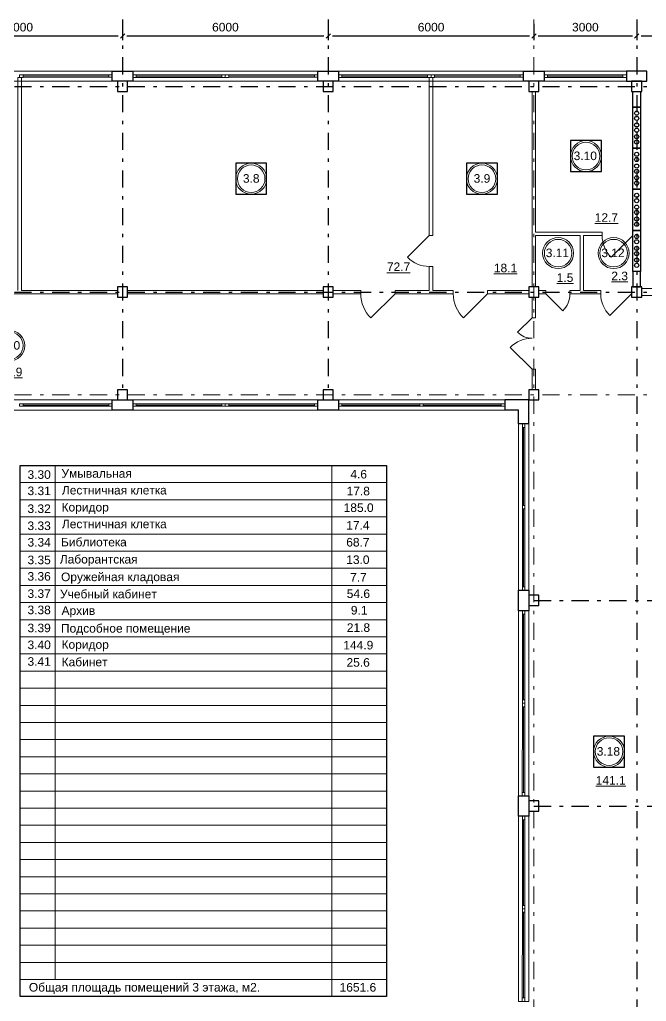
# Model space of a CAD drawing. Header units: metres. Extents: x -5 to 574, y -5 to 79.
# Drawn here: x 532.7 to 550.98, y 28.93 to 57.58 of the extents above; entities that cross this region are included whole.
import ezdxf
from ezdxf.enums import TextEntityAlignment as Align

# ---------------------------------------------------------------- set-up
doc = ezdxf.new("R2010")
doc.units = ezdxf.units.M
doc.header["$MEASUREMENT"] = 0
doc.linetypes.add('( Dashdot )', pattern=[1.001, 0.5, -0.25, 0.001, -0.25])
doc.layers.get('DEFPOINTS').update_dxf_attribs({"lineweight": 0})
doc.layers.add('YOLO_TABLE', color=1, linetype='Continuous')
doc.styles.add('Standard_0', font='arial.ttf')
doc.styles.add('Style-Arial', font='arial.ttf')
doc.dimstyles.get("Standard").update_dxf_attribs({"dimtxt": 0.00018, "dimasz": 0.00018, "dimexe": 0.0002, "dimexo": 0.0625, "dimgap": 9e-05, "dimtad": 0, "dimtih": 1, "dimtoh": 1, "dimdec": 4, "dimlfac": 1000, "dimzin": 0, "dimdsep": 46, "dimtxsty": 'Standard_0', "dimcen": 9e-05, "dimadec": 0, "dimazin": 0, "dimtfac": 1, "dimtdec": 4, "dimtofl": 0, "dimtmove": 0, "dimatfit": 0, "dimfxl": 0.01, "dimfxlon": 1, "dimtolj": 1, "dimtzin": 0, "dimarcsym": 0})

# ---------------------------------------------------------------- blocks, each defined once
blk = doc.blocks.new('_Oblique-1')
at = {"color": 0, "linetype": 'ByBlock', "lineweight": -2}
blk.add_line((0.5, 0.5), (-0.5, -0.5), dxfattribs=at)
blk = doc.blocks.new('*D533')
at = {"color": 0, "linetype": 'Continuous', "lineweight": -2, "transparency": 16777216}
for p, q in [((529.703, 57.454), (529.703, 56.98)), ((535.703, 57.454), (535.703, 56.98)), ((529.828, 57.105), (535.578, 57.105))]:
    blk.add_line(p, q, dxfattribs=at)
at = {"layer": 'DEFPOINTS', "color": 0, "linetype": 'Continuous', "lineweight": 0, "transparency": 16777216}
for p in [(529.703, 57.579), (535.703, 57.579), (535.703, 57.105)]:
    blk.add_point(p, dxfattribs=at)
at = {"color": 0, "linetype": 'Continuous', "lineweight": -2, "transparency": 16777216, "xscale": 0.125, "yscale": 0.125, "zscale": 0.125, "rotation": 180}
blk.add_blockref('_Oblique-1', (529.703, 57.105), dxfattribs=at)
at = {"color": 0, "linetype": 'Continuous', "lineweight": -2, "transparency": 16777216, "xscale": 0.125, "yscale": 0.125, "zscale": 0.125}
blk.add_blockref('_Oblique-1', (535.703, 57.105), dxfattribs=at)
at = {"color": 0, "linetype": 'Continuous', "lineweight": 0, "transparency": 16777216, "insert": (532.703, 57.358), "char_height": 0.25, "attachment_point": 5, "style": 'Style-Arial'}
blk.add_mtext('\\A1;6000', dxfattribs=at)
blk = doc.blocks.new('*D534')
at = {"color": 0, "linetype": 'Continuous', "lineweight": -2, "transparency": 16777216}
for p, q in [((535.703, 57.454), (535.703, 56.98)), ((541.703, 57.454), (541.703, 56.98)), ((535.828, 57.105), (541.578, 57.105))]:
    blk.add_line(p, q, dxfattribs=at)
at = {"layer": 'DEFPOINTS', "color": 0, "linetype": 'Continuous', "lineweight": 0, "transparency": 16777216}
for p in [(535.703, 57.579), (541.703, 57.579), (541.703, 57.105)]:
    blk.add_point(p, dxfattribs=at)
at = {"color": 0, "linetype": 'Continuous', "lineweight": -2, "transparency": 16777216, "xscale": 0.125, "yscale": 0.125, "zscale": 0.125, "rotation": 180}
blk.add_blockref('_Oblique-1', (535.703, 57.105), dxfattribs=at)
at = {"color": 0, "linetype": 'Continuous', "lineweight": -2, "transparency": 16777216, "xscale": 0.125, "yscale": 0.125, "zscale": 0.125}
blk.add_blockref('_Oblique-1', (541.703, 57.105), dxfattribs=at)
at = {"color": 0, "linetype": 'Continuous', "lineweight": 0, "transparency": 16777216, "insert": (538.703, 57.358), "char_height": 0.25, "attachment_point": 5, "style": 'Style-Arial'}
blk.add_mtext('\\A1;6000', dxfattribs=at)
blk = doc.blocks.new('*D535')
at = {"color": 0, "linetype": 'Continuous', "lineweight": -2, "transparency": 16777216}
for p, q in [((541.703, 57.454), (541.703, 56.98)), ((547.703, 57.454), (547.703, 56.98)), ((541.828, 57.105), (547.578, 57.105))]:
    blk.add_line(p, q, dxfattribs=at)
at = {"layer": 'DEFPOINTS', "color": 0, "linetype": 'Continuous', "lineweight": 0, "transparency": 16777216}
for p in [(541.703, 57.579), (547.703, 57.579), (547.703, 57.105)]:
    blk.add_point(p, dxfattribs=at)
at = {"color": 0, "linetype": 'Continuous', "lineweight": -2, "transparency": 16777216, "xscale": 0.125, "yscale": 0.125, "zscale": 0.125, "rotation": 180}
blk.add_blockref('_Oblique-1', (541.703, 57.105), dxfattribs=at)
at = {"color": 0, "linetype": 'Continuous', "lineweight": -2, "transparency": 16777216, "xscale": 0.125, "yscale": 0.125, "zscale": 0.125}
blk.add_blockref('_Oblique-1', (547.703, 57.105), dxfattribs=at)
at = {"color": 0, "linetype": 'Continuous', "lineweight": 0, "transparency": 16777216, "insert": (544.703, 57.358), "char_height": 0.25, "attachment_point": 5, "style": 'Style-Arial'}
blk.add_mtext('\\A1;6000', dxfattribs=at)
blk = doc.blocks.new('*D536')
at = {"color": 0, "linetype": 'Continuous', "lineweight": -2, "transparency": 16777216}
for p, q in [((547.703, 57.454), (547.703, 56.98)), ((550.703, 57.454), (550.703, 56.98)), ((547.828, 57.105), (550.578, 57.105))]:
    blk.add_line(p, q, dxfattribs=at)
at = {"layer": 'DEFPOINTS', "color": 0, "linetype": 'Continuous', "lineweight": 0, "transparency": 16777216}
for p in [(547.703, 57.579), (550.703, 57.579), (550.703, 57.105)]:
    blk.add_point(p, dxfattribs=at)
at = {"color": 0, "linetype": 'Continuous', "lineweight": -2, "transparency": 16777216, "xscale": 0.125, "yscale": 0.125, "zscale": 0.125, "rotation": 180}
blk.add_blockref('_Oblique-1', (547.703, 57.105), dxfattribs=at)
at = {"color": 0, "linetype": 'Continuous', "lineweight": -2, "transparency": 16777216, "xscale": 0.125, "yscale": 0.125, "zscale": 0.125}
blk.add_blockref('_Oblique-1', (550.703, 57.105), dxfattribs=at)
at = {"color": 0, "linetype": 'Continuous', "lineweight": 0, "transparency": 16777216, "insert": (549.203, 57.358), "char_height": 0.25, "attachment_point": 5, "style": 'Style-Arial'}
blk.add_mtext('\\A1;3000', dxfattribs=at)
blk = doc.blocks.new('*D537')
at = {"color": 0, "linetype": 'Continuous', "lineweight": -2, "transparency": 16777216}
for p, q in [((550.703, 57.454), (550.703, 56.98)), ((553.703, 57.454), (553.703, 56.98)), ((550.828, 57.105), (553.578, 57.105))]:
    blk.add_line(p, q, dxfattribs=at)
at = {"layer": 'DEFPOINTS', "color": 0, "linetype": 'Continuous', "lineweight": 0, "transparency": 16777216}
for p in [(550.703, 57.579), (553.703, 57.579), (553.703, 57.105)]:
    blk.add_point(p, dxfattribs=at)
at = {"color": 0, "linetype": 'Continuous', "lineweight": -2, "transparency": 16777216, "xscale": 0.125, "yscale": 0.125, "zscale": 0.125, "rotation": 180}
blk.add_blockref('_Oblique-1', (550.703, 57.105), dxfattribs=at)
at = {"color": 0, "linetype": 'Continuous', "lineweight": -2, "transparency": 16777216, "xscale": 0.125, "yscale": 0.125, "zscale": 0.125}
blk.add_blockref('_Oblique-1', (553.703, 57.105), dxfattribs=at)
at = {"color": 0, "linetype": 'Continuous', "lineweight": 0, "transparency": 16777216, "insert": (552.203, 57.358), "char_height": 0.25, "attachment_point": 5, "style": 'Style-Arial'}
blk.add_mtext('\\A1;3000', dxfattribs=at)

msp = doc.modelspace()

# ---------------------------------------------------------------- linework, layer by layer
at = {"color": 1, "linetype": '( Dashdot )'}
for p, q in [((535.70251658, 57.57893372), (535.70251658, 46.62893372)), ((541.70251658, 57.57893372), (541.70251658, 46.62893372)), ((550.70251658, 57.57893372), (550.70251658, 9.05551876)), ((490.75092866, 55.62893372), (562.65092866, 55.62893372)), ((490.75092866, 49.62893372), (562.65092866, 49.62893372)), ((547.70251658, 40.62893372), (562.65092866, 40.62893372)), ((547.70251658, 34.62893372), (562.65092866, 34.62893372))]:
    msp.add_line(p, q, dxfattribs=at)
at = {"color": 1, "linetype": '( Dashdot )', "lineweight": 0}
for p, q in [((547.70251658, 57.57893372), (547.70251658, 9.05551876)), ((490.75092866, 46.62893372), (562.65092866, 46.62893372))]:
    msp.add_line(p, q, dxfattribs=at)
at = {"color": 7, "linetype": 'Continuous', "lineweight": 0}
for p, q in [((532.80092866, 55.92893372), (535.30089794, 55.93112823)), ((536.10092866, 55.92893372), (538.60092866, 55.92893372)), ((538.80092866, 55.92893372), (541.30089794, 55.93112823)), ((542.10092866, 55.92893372), (544.60092866, 55.92893372)), ((544.80092866, 55.92893372), (547.30089794, 55.93112823)), ((532.80092866, 46.32893372), (535.30089794, 46.33112823)), ((536.10092866, 46.32893372), (538.60092866, 46.32893372)), ((538.80092866, 46.32893372), (541.30089794, 46.33112823)), ((542.10092866, 46.32893372), (544.37592866, 46.32893372)), ((544.47592866, 46.32893372), (546.75092866, 46.32893372)), ((547.40092866, 43.40393372), (547.40092866, 45.67893372)), ((532.71925462, 44.06783089), (543.40515987, 44.06783089)), ((532.71925462, 43.56783089), (543.40515987, 43.56783089)), ((547.40092866, 41.02893372), (547.40092866, 43.30393372)), ((532.71925462, 43.06783089), (543.40515987, 43.06783089)), ((532.71925462, 42.56783089), (543.40515987, 42.56783089)), ((532.71925462, 42.06783089), (543.40515987, 42.06783089)), ((532.71925462, 41.56783089), (543.40515987, 41.56783089)), ((532.71925462, 41.06783089), (543.40515987, 41.06783089)), ((532.71925462, 40.56783089), (543.40515987, 40.56783089)), ((532.71925462, 40.06783089), (543.40515987, 40.06783089)), ((532.71925462, 39.56783089), (543.40515987, 39.56783089)), ((532.71925462, 39.06783089), (543.40515987, 39.06783089)), ((532.71925462, 38.56783089), (543.40515987, 38.56783089)), ((532.71925462, 38.06783089), (543.40515987, 38.06783089)), ((532.71925462, 37.56783089), (543.40515987, 37.56783089)), ((532.71925462, 37.06783089), (543.40515987, 37.06783089)), ((532.71925462, 36.56783089), (543.40515987, 36.56783089)), ((532.71925462, 36.06783089), (543.40515987, 36.06783089)), ((532.71925462, 35.56783089), (543.40515987, 35.56783089)), ((532.71925462, 35.06783089), (543.40515987, 35.06783089)), ((532.71925462, 34.56783089), (543.40515987, 34.56783089)), ((532.71925462, 34.06783089), (543.40515987, 34.06783089)), ((532.71925462, 33.56783089), (543.40515987, 33.56783089)), ((532.71925462, 33.06783089), (543.40515987, 33.06783089)), ((532.71925462, 32.56783089), (543.40515987, 32.56783089)), ((532.71925462, 32.06783089), (543.40515987, 32.06783089)), ((532.71925462, 31.56783089), (543.40515987, 31.56783089)), ((532.71925462, 31.06783089), (543.40515987, 31.06783089)), ((532.71925462, 30.56783089), (543.40515987, 30.56783089)), ((532.71925462, 30.06783089), (543.40515987, 30.06783089))]:
    msp.add_line(p, q, dxfattribs=at)
at = {"color": 7, "linetype": 'Continuous', "lineweight": 0, "extrusion": (0, 0, -1)}
for p, q in [((550.30092866, 55.92893372), (548.10092866, 55.92893372)), ((547.40092866, 40.22893372), (547.40092866, 37.72893372)), ((547.40092866, 37.52893372), (547.39873415, 35.02896444)), ((547.40092866, 34.22893372), (547.40092866, 31.72893372)), ((547.40092866, 31.52893372), (547.39873415, 29.02896444))]:
    msp.add_line(p, q, dxfattribs=at)
at = {"color": 7, "linetype": 'Continuous', "lineweight": 13}
for p, q in [((547.75092866, 51.37893372), (549.69092866, 51.37893372)), ((549.69092866, 51.27893372), (549.69092866, 51.37893372)), ((550.59092866, 51.27893372), (550.59092866, 51.37893372)), ((544.65092866, 51.27893372), (544.01453256, 50.64253762)), ((544.65092866, 51.27893372), (544.75092866, 51.27893372)), ((547.75092866, 51.27893372), (549.05092866, 51.27893372)), ((549.05092866, 51.27893372), (549.05092866, 49.67893372)), ((549.15092866, 51.27893372), (549.15092866, 49.67893372)), ((549.15092866, 51.27893372), (549.69092866, 51.27893372)), ((544.65092866, 50.37893372), (544.75092866, 50.37893372)), ((531.45092866, 49.57893372), (535.55092866, 49.57893372)), ((532.75092866, 49.67893372), (535.55092866, 49.67893372)), ((535.85092866, 49.67893372), (541.55092866, 49.67893372)), ((535.85092866, 49.57893372), (541.55092866, 49.57893372)), ((541.85092866, 49.67893372), (542.65092866, 49.67893372)), ((541.85092866, 49.57893372), (542.65092866, 49.57893372)), ((542.65092866, 49.67893372), (542.65092866, 49.57893372)), ((543.65092866, 49.67893372), (543.65092866, 49.57893372)), ((543.65092866, 49.67893372), (544.65092866, 49.67893372)), ((543.65092866, 49.57893372), (545.35092866, 49.57893372)), ((544.75092866, 49.67893372), (545.35092866, 49.67893372)), ((545.35092866, 49.67893372), (545.35092866, 49.57893372)), ((546.35092866, 49.67893372), (546.35092866, 49.57893372)), ((546.35092866, 49.67893372), (547.55092866, 49.67893372)), ((546.35092866, 49.57893372), (547.55092866, 49.57893372)), ((547.85092866, 49.57893372), (547.85092866, 49.67893372)), ((548.05092866, 49.57893372), (548.54590341, 49.08395897)), ((548.75092866, 49.57893372), (548.75092866, 49.67893372)), ((548.75092866, 49.67893372), (549.05092866, 49.67893372)), ((549.65092866, 49.57893372), (548.75092866, 49.57893372)), ((549.15092866, 49.67893372), (549.65092866, 49.67893372)), ((549.65092866, 49.57893372), (549.65092866, 49.67893372)), ((550.55092866, 49.57893372), (550.55092866, 49.67893372)), ((547.65092866, 48.87893372), (547.75092866, 48.87893372)), ((547.65092866, 47.37893372), (547.75092866, 47.37893372)), ((532.71925462, 44.56783089), (532.71925462, 29.06783089)), ((532.71925462, 44.56783089), (543.40515987, 44.56783089)), ((533.73271965, 44.56783089), (533.73271965, 29.56783089)), ((541.80617622, 44.56783089), (541.80617622, 29.06783089)), ((543.40515987, 44.56783089), (543.40515987, 29.06783089))]:
    msp.add_line(p, q, dxfattribs=at)
at = {"color": 7, "linetype": 'Continuous', "lineweight": 13, "extrusion": (0, 0, -1)}
for p, q in [((550.59092866, 51.27893372), (549.95453256, 50.64253762)), ((550.55092866, 49.57893372), (549.91453256, 48.94253762)), ((547.65092866, 48.87893372), (547.22666459, 48.45466965)), ((547.65092866, 47.37893372), (547.01453256, 48.01532982))]:
    msp.add_line(p, q, dxfattribs=at)
at = {"color": 7, "lineweight": 13, "extrusion": (0, 0, -1)}
for p, q in [((543.65092866, 49.57893372), (542.94382188, 48.87182694)), ((546.35092866, 49.57893372), (545.64382188, 48.87182694))]:
    msp.add_line(p, q, dxfattribs=at)
at = {"color": 7, "linetype": 'Continuous', "lineweight": 30}
for p in [(546.85092866, 46.47893372), (547.25092866, 46.17893372)]:
    msp.add_line(p, (546.85092866, 46.17893372), dxfattribs=at)
at = {"color": 7, "lineweight": 13}
for p, q in [((532.71925462, 29.56783089), (543.40515987, 29.56783089)), ((532.71925462, 29.06783089), (543.40515987, 29.06783089))]:
    msp.add_line(p, q, dxfattribs=at)
at = {"color": 7, "linetype": 'Continuous', "lineweight": 0, "flags": 128}
for points in [[(535.40092866, 55.77893372), (530.00092866, 55.77893372), (530.00092866, 56.07893372), (535.40092866, 56.07893372), (535.40092866, 55.77893372)], [(535.30092866, 55.89612826), (532.80092866, 55.89393372), (532.80086721, 55.96393366), (535.30086721, 55.9661282), (535.30092866, 55.89612826)], [(541.40092866, 55.77893372), (536.00092866, 55.77893372), (536.00092866, 56.07893372), (541.40092866, 56.07893372), (541.40092866, 55.77893372)], [(538.60092866, 55.89393372), (536.10092866, 55.89393372), (536.10092866, 55.96393372), (538.60092866, 55.96393372), (538.60092866, 55.89393372)], [(541.30092866, 55.89612826), (538.80092866, 55.89393372), (538.80086721, 55.96393366), (541.30086721, 55.9661282), (541.30092866, 55.89612826)], [(547.40092866, 55.77893372), (542.00092866, 55.77893372), (542.00092866, 56.07893372), (547.40092866, 56.07893372), (547.40092866, 55.77893372)], [(544.60092866, 55.89393372), (542.10092866, 55.89393372), (542.10092866, 55.96393372), (544.60092866, 55.96393372), (544.60092866, 55.89393372)], [(547.30092866, 55.89612826), (544.80092866, 55.89393372), (544.80086721, 55.96393366), (547.30086721, 55.9661282), (547.30092866, 55.89612826)], [(550.40092866, 56.07893372), (548.00092866, 56.07893372), (548.00092866, 55.77893372), (550.40092866, 55.77893372), (550.40092866, 56.07893372)], [(535.40092866, 46.17893372), (530.00092866, 46.17893372), (530.00092866, 46.47893372), (535.40092866, 46.47893372), (535.40092866, 46.17893372)], [(541.40092866, 46.17893372), (536.00092866, 46.17893372), (536.00092866, 46.47893372), (541.40092866, 46.47893372), (541.40092866, 46.17893372)], [(546.85092866, 46.17893372), (542.00092866, 46.17893372), (542.00092866, 46.47893372), (546.85092866, 46.47893372), (546.85092866, 46.17893372)], [(535.30092866, 46.29612826), (532.80092866, 46.29393372), (532.80086721, 46.36393366), (535.30086721, 46.3661282), (535.30092866, 46.29612826)], [(538.60092866, 46.29393372), (536.10092866, 46.29393372), (536.10092866, 46.36393372), (538.60092866, 46.36393372), (538.60092866, 46.29393372)], [(541.30092866, 46.29612826), (538.80092866, 46.29393372), (538.80086721, 46.36393366), (541.30086721, 46.3661282), (541.30092866, 46.29612826)], [(546.75092866, 46.29393372), (542.10092866, 46.29393372), (542.10092866, 46.36393372), (546.75092866, 46.36393372), (546.75092866, 46.29393372)], [(547.55092866, 45.77893372), (547.55092866, 40.92893372), (547.25092866, 40.92893372), (547.25092866, 45.77893372), (547.55092866, 45.77893372)], [(547.43592866, 45.67893372), (547.43592866, 41.02893372), (547.36592866, 41.02893372), (547.36592866, 45.67893372), (547.43592866, 45.67893372)], [(547.55092866, 34.92893372), (547.55092866, 40.32893372), (547.25092866, 40.32893372), (547.25092866, 34.92893372), (547.55092866, 34.92893372)], [(547.55092866, 28.92893372), (547.55092866, 34.32893372), (547.25092866, 34.32893372), (547.25092866, 28.92893372), (547.55092866, 28.92893372)]]:
    msp.add_lwpolyline(points, close=True, dxfattribs=at)
at = {"color": 7, "linetype": 'Continuous', "lineweight": 13, "flags": 128}
for points in [[(532.65092866, 49.67893372), (532.65092866, 55.89393372), (532.75092866, 55.89393372), (532.75092866, 49.67893372)], [(544.65092866, 51.27893372), (544.65092866, 55.89393372), (544.75092866, 55.89393372), (544.75092866, 51.27893372)], [(547.75092866, 51.37893372), (547.75092866, 55.47893372), (547.65092866, 55.47893372), (547.65092866, 49.77893372), (547.75092866, 49.77893372), (547.75092866, 51.27893372)], [(544.65092866, 50.37893372), (544.65092866, 49.67893372)], [(544.75092866, 50.37893372), (544.75092866, 49.67893372)], [(551.15092866, 49.72893372), (550.85092866, 49.72893372)], [(547.75092866, 48.87893372), (547.75092866, 49.47893372), (547.65092866, 49.47893372), (547.65092866, 48.87893372)], [(550.85092866, 49.52893372), (551.15092866, 49.52893372)], [(547.65092866, 47.37893372), (547.65092866, 46.77893372), (547.75092866, 46.77893372), (547.75092866, 47.37893372)]]:
    msp.add_lwpolyline(points, dxfattribs=at)
for points in [[(532.80092866, 55.89393372), (532.70092866, 55.89393372), (532.70092866, 55.96393372), (532.80092866, 55.96393372), (532.80092866, 55.89393372)], [(535.40092866, 55.89612826), (535.30092866, 55.89612826), (535.30092866, 55.96612826), (535.40092866, 55.96612826), (535.40092866, 55.89612826)], [(536.10092866, 55.89393372), (536.00092866, 55.89393372), (536.00092866, 55.96393372), (536.10092866, 55.96393372), (536.10092866, 55.89393372)], [(538.70092866, 55.89393372), (538.60092866, 55.89393372), (538.60092866, 55.96393372), (538.70092866, 55.96393372), (538.70092866, 55.89393372)], [(538.80092866, 55.89393372), (538.70092866, 55.89393372), (538.70092866, 55.96393372), (538.80092866, 55.96393372), (538.80092866, 55.89393372)], [(541.40092866, 55.89612826), (541.30092866, 55.89612826), (541.30092866, 55.96612826), (541.40092866, 55.96612826), (541.40092866, 55.89612826)], [(542.10092866, 55.89393372), (542.00092866, 55.89393372), (542.00092866, 55.96393372), (542.10092866, 55.96393372), (542.10092866, 55.89393372)], [(544.70092866, 55.89393372), (544.60092866, 55.89393372), (544.60092866, 55.96393372), (544.70092866, 55.96393372), (544.70092866, 55.89393372)], [(544.80092866, 55.89393372), (544.70092866, 55.89393372), (544.70092866, 55.96393372), (544.80092866, 55.96393372), (544.80092866, 55.89393372)], [(547.40092866, 55.89612826), (547.30092866, 55.89612826), (547.30092866, 55.96612826), (547.40092866, 55.96612826), (547.40092866, 55.89612826)], [(547.85092866, 49.67893372), (548.05092866, 49.67893372), (548.05092866, 49.57893372), (547.85092866, 49.57893372), (547.85092866, 49.67893372)], [(532.80092866, 46.29393372), (532.70092866, 46.29393372), (532.70092866, 46.36393372), (532.80092866, 46.36393372), (532.80092866, 46.29393372)], [(535.40092866, 46.29612826), (535.30092866, 46.29612826), (535.30092866, 46.36612826), (535.40092866, 46.36612826), (535.40092866, 46.29612826)], [(536.10092866, 46.29393372), (536.00092866, 46.29393372), (536.00092866, 46.36393372), (536.10092866, 46.36393372), (536.10092866, 46.29393372)], [(538.70092866, 46.29393372), (538.60092866, 46.29393372), (538.60092866, 46.36393372), (538.70092866, 46.36393372), (538.70092866, 46.29393372)], [(538.80092866, 46.29393372), (538.70092866, 46.29393372), (538.70092866, 46.36393372), (538.80092866, 46.36393372), (538.80092866, 46.29393372)], [(541.40092866, 46.29612826), (541.30092866, 46.29612826), (541.30092866, 46.36612826), (541.40092866, 46.36612826), (541.40092866, 46.29612826)], [(542.10092866, 46.29393372), (542.00092866, 46.29393372), (542.00092866, 46.36393372), (542.10092866, 46.36393372), (542.10092866, 46.29393372)], [(544.47592866, 46.29393372), (544.37592866, 46.29393372), (544.37592866, 46.36393372), (544.47592866, 46.36393372), (544.47592866, 46.29393372)], [(546.85092866, 46.29393372), (546.75092866, 46.29393372), (546.75092866, 46.36393372), (546.85092866, 46.36393372), (546.85092866, 46.29393372)], [(547.43592866, 45.77893372), (547.43592866, 45.67893372), (547.36592866, 45.67893372), (547.36592866, 45.77893372), (547.43592866, 45.77893372)], [(547.43592866, 43.40393372), (547.43592866, 43.30393372), (547.36592866, 43.30393372), (547.36592866, 43.40393372), (547.43592866, 43.40393372)], [(547.43592866, 41.02893372), (547.43592866, 40.92893372), (547.36592866, 40.92893372), (547.36592866, 41.02893372), (547.43592866, 41.02893372)]]:
    msp.add_lwpolyline(points, close=True, dxfattribs=at)
at = {"color": 7, "linetype": 'Continuous', "lineweight": 30, "flags": 128}
for points in [[(536.00092866, 55.77893372), (535.40092866, 55.77893372), (535.40092866, 56.07893372), (536.00092866, 56.07893372), (536.00092866, 55.77893372)], [(542.00092866, 55.77893372), (541.40092866, 55.77893372), (541.40092866, 56.07893372), (542.00092866, 56.07893372), (542.00092866, 55.77893372)], [(548.00092866, 55.77893372), (547.40092866, 55.77893372), (547.40092866, 56.07893372), (548.00092866, 56.07893372), (548.00092866, 55.77893372)], [(551.00092866, 56.07893372), (550.40092866, 56.07893372), (550.40092866, 55.77893372), (551.00092866, 55.77893372), (551.00092866, 56.07893372)], [(535.55092866, 55.77893372), (535.55092866, 55.47893372), (535.85092866, 55.47893372), (535.85092866, 55.77893372), (535.55092866, 55.77893372)], [(541.55092866, 55.77893372), (541.55092866, 55.47893372), (541.85092866, 55.47893372), (541.85092866, 55.77893372), (541.55092866, 55.77893372)], [(547.55092866, 55.77893372), (547.55092866, 55.47893372), (547.85092866, 55.47893372), (547.85092866, 55.77893372), (547.55092866, 55.77893372)], [(550.55092866, 55.77893372), (550.55092866, 55.47893372), (550.85092866, 55.47893372), (550.85092866, 55.77893372), (550.55092866, 55.77893372)], [(550.81092866, 55.02893372), (550.59092866, 55.02893372), (550.59092866, 55.47893372), (550.81092866, 55.47893372), (550.81092866, 55.02893372)], [(550.81092866, 55.02893372), (550.81092866, 53.82893372), (550.59092866, 53.82893372), (550.59092866, 55.02893372), (550.81092866, 55.02893372)], [(550.81092866, 53.82893372), (550.81092866, 52.62893372), (550.59092866, 52.62893372), (550.59092866, 53.82893372), (550.81092866, 53.82893372)], [(550.81092866, 52.62893372), (550.81092866, 51.42893372), (550.59092866, 51.42893372), (550.59092866, 52.62893372), (550.81092866, 52.62893372)], [(550.81092866, 51.42893372), (550.81092866, 50.22893372), (550.59092866, 50.22893372), (550.59092866, 51.42893372), (550.81092866, 51.42893372)], [(550.81092866, 50.22893372), (550.59092866, 50.22893372), (550.59092866, 49.77893372), (550.81092866, 49.77893372), (550.81092866, 50.22893372)], [(535.55092866, 49.77893372), (535.55092866, 49.47893372), (535.85092866, 49.47893372), (535.85092866, 49.77893372), (535.55092866, 49.77893372)], [(541.55092866, 49.77893372), (541.55092866, 49.47893372), (541.85092866, 49.47893372), (541.85092866, 49.77893372), (541.55092866, 49.77893372)], [(547.55092866, 49.77893372), (547.55092866, 49.47893372), (547.85092866, 49.47893372), (547.85092866, 49.77893372), (547.55092866, 49.77893372)], [(550.55092866, 49.77893372), (550.55092866, 49.47893372), (550.85092866, 49.47893372), (550.85092866, 49.77893372), (550.55092866, 49.77893372)], [(535.55092866, 46.77893372), (535.55092866, 46.47893372), (535.85092866, 46.47893372), (535.85092866, 46.77893372), (535.55092866, 46.77893372)], [(541.55092866, 46.77893372), (541.55092866, 46.47893372), (541.85092866, 46.47893372), (541.85092866, 46.77893372), (541.55092866, 46.77893372)], [(547.55092866, 46.77893372), (547.55092866, 46.47893372), (547.85092866, 46.47893372), (547.85092866, 46.77893372), (547.55092866, 46.77893372)], [(536.00092866, 46.17893372), (535.40092866, 46.17893372), (535.40092866, 46.47893372), (536.00092866, 46.47893372), (536.00092866, 46.17893372)], [(542.00092866, 46.17893372), (541.40092866, 46.17893372), (541.40092866, 46.47893372), (542.00092866, 46.47893372), (542.00092866, 46.17893372)], [(547.25092866, 40.32893372), (547.25092866, 40.92893372), (547.55092866, 40.92893372), (547.55092866, 40.32893372), (547.25092866, 40.32893372)], [(547.55092866, 40.77893372), (547.55092866, 40.47893372), (547.85092866, 40.47893372), (547.85092866, 40.77893372), (547.55092866, 40.77893372)], [(547.25092866, 34.32893372), (547.25092866, 34.92893372), (547.55092866, 34.92893372), (547.55092866, 34.32893372), (547.25092866, 34.32893372)], [(547.55092866, 34.77893372), (547.55092866, 34.47893372), (547.85092866, 34.47893372), (547.85092866, 34.77893372), (547.55092866, 34.77893372)]]:
    msp.add_lwpolyline(points, close=True, dxfattribs=at)
at = {"color": 7, "linetype": 'Continuous', "lineweight": 13, "extrusion": (0, 0, -1), "flags": 128}
for points in [[(-548.00092866, 55.89393372), (-548.10092866, 55.89393372), (-548.10092866, 55.96393372), (-548.00092866, 55.96393372), (-548.00092866, 55.89393372)], [(-550.30092866, 55.89393372), (-550.40092866, 55.89393372), (-550.40092866, 55.96393372), (-550.30092866, 55.96393372), (-550.30092866, 55.89393372)], [(-547.43592866, 40.22893372), (-547.43592866, 40.32893372), (-547.36592866, 40.32893372), (-547.36592866, 40.22893372), (-547.43592866, 40.22893372)], [(-547.43592866, 37.62893372), (-547.43592866, 37.72893372), (-547.36592866, 37.72893372), (-547.36592866, 37.62893372), (-547.43592866, 37.62893372)], [(-547.43592866, 37.52893372), (-547.43592866, 37.62893372), (-547.36592866, 37.62893372), (-547.36592866, 37.52893372), (-547.43592866, 37.52893372)], [(-547.43373412, 34.92893372), (-547.43373412, 35.02893372), (-547.36373412, 35.02893372), (-547.36373412, 34.92893372), (-547.43373412, 34.92893372)], [(-547.43592866, 34.22893372), (-547.43592866, 34.32893372), (-547.36592866, 34.32893372), (-547.36592866, 34.22893372), (-547.43592866, 34.22893372)], [(-547.43592866, 31.62893372), (-547.43592866, 31.72893372), (-547.36592866, 31.72893372), (-547.36592866, 31.62893372), (-547.43592866, 31.62893372)], [(-547.43592866, 31.52893372), (-547.43592866, 31.62893372), (-547.36592866, 31.62893372), (-547.36592866, 31.52893372), (-547.43592866, 31.52893372)], [(-547.43373412, 28.92893372), (-547.43373412, 29.02893372), (-547.36373412, 29.02893372), (-547.36373412, 28.92893372), (-547.43373412, 28.92893372)]]:
    msp.add_lwpolyline(points, close=True, dxfattribs=at)
at = {"color": 7, "linetype": 'Continuous', "lineweight": 0, "extrusion": (0, 0, -1), "flags": 128}
for points in [[(-550.30092866, 55.96393372), (-548.10092866, 55.96393372), (-548.10092866, 55.89393372), (-550.30092866, 55.89393372), (-550.30092866, 55.96393372)], [(-547.43592866, 37.72893372), (-547.43592866, 40.22893372), (-547.36592866, 40.22893372), (-547.36592866, 37.72893372), (-547.43592866, 37.72893372)], [(-547.43373412, 35.02893372), (-547.43592866, 37.52893372), (-547.36592871, 37.52899517), (-547.36373418, 35.02899517), (-547.43373412, 35.02893372)], [(-547.43592866, 31.72893372), (-547.43592866, 34.22893372), (-547.36592866, 34.22893372), (-547.36592866, 31.72893372), (-547.43592866, 31.72893372)], [(-547.43373412, 29.02893372), (-547.43592866, 31.52893372), (-547.36592871, 31.52899517), (-547.36373418, 29.02899517), (-547.43373412, 29.02893372)]]:
    msp.add_lwpolyline(points, close=True, dxfattribs=at)
at = {"color": 7, "linetype": 'Continuous', "lineweight": 30, "flags": 128}
for points in [[(547.55092866, 45.77893372), (547.55092866, 46.47893372), (546.85092866, 46.47893372)], [(547.55092866, 45.77893372), (547.25092866, 45.77893372), (547.25092866, 46.17893372)]]:
    msp.add_lwpolyline(points, dxfattribs=at)
at = {"color": 7, "linetype": 'Continuous', "lineweight": 30}
for centre in [(550.70092866, 54.85018515), (550.70092866, 54.69659699), (550.70092866, 54.5057278), (550.70092866, 54.35213964), (550.70092866, 54.16127044), (550.70092866, 54.00768229), (550.70092866, 53.65018515), (550.70092866, 53.49659699), (550.70092866, 53.3057278), (550.70092866, 53.15213964), (550.70092866, 52.96127044), (550.70092866, 52.80768229), (550.70092866, 52.45018515), (550.70092866, 52.29659699), (550.70092866, 52.1057278), (550.70092866, 51.95213964), (550.70092866, 51.76127044), (550.70092866, 51.60768229), (550.70092866, 51.25018515), (550.70092866, 51.09659699), (550.70092866, 50.9057278), (550.70092866, 50.75213964), (550.70092866, 50.56127044), (550.70092866, 50.40768229)]:
    msp.add_circle(centre, 0.06, dxfattribs=at)
at = {"color": 7, "linetype": 'Continuous', "lineweight": 13}
for centre, radius in [((549.22193405, 53.59655183), 0.45201344), ((549.22193405, 53.59655183), 0.40201344), ((539.45472379, 52.93653672), 0.45201344), ((539.45472379, 52.93653672), 0.40201344), ((546.18652431, 52.93653672), 0.45201344), ((546.18652431, 52.93653672), 0.40201344), ((548.40902783, 50.76515166), 0.45201344), ((548.40902783, 50.76515166), 0.40201344), ((550.02977544, 50.76515166), 0.45201344), ((550.02977544, 50.76515166), 0.40201344), ((532.39790063, 48.06442797), 0.45201344), ((532.39790063, 48.06442797), 0.40201344), ((549.89555728, 36.21735199), 0.45201344), ((549.89555728, 36.21735199), 0.40201344)]:
    msp.add_circle(centre, radius, dxfattribs=at)
at = {"color": 7, "linetype": 'Continuous', "lineweight": 0, "extrusion": (0, 0, -1)}
for centre, radius, start, end in [((-550.59092866, 51.27893372), 0.9, 315, 360), ((-550.55092866, 49.57893372), 0.9, 315, 360), ((-547.65092866, 48.87893372), 0.6, 270, 315), ((-547.65092866, 47.37893372), 0.9, 45, 90)]:
    msp.add_arc(centre, radius, start, end, dxfattribs=at)
at = {"color": 7, "linetype": 'Continuous', "lineweight": 0}
for centre, radius, start, end in [((544.65092866, 51.27893372), 0.9, 225, 270), ((548.05092866, 49.57893372), 0.7, 315, 0)]:
    msp.add_arc(centre, radius, start, end, dxfattribs=at)
at = {"color": 7, "lineweight": 0, "extrusion": (0, 0, -1)}
for centre in [(-543.65092866, 49.57893372), (-546.35092866, 49.57893372)]:
    msp.add_arc(centre, 1, 315, 360, dxfattribs=at)
at = {"layer": 'YOLO_TABLE'}
for points in [[(548.76992061, 53.14453839), (549.67394749, 53.14453839), (549.67394749, 54.04856527), (548.76992061, 54.04856527)], [(539.00271035, 52.48452327), (539.90673723, 52.48452327), (539.90673723, 53.38855016), (539.00271035, 53.38855016)], [(545.73451086, 52.48452327), (546.63853775, 52.48452327), (546.63853775, 53.38855016), (545.73451086, 53.38855016)], [(532.71925462, 44.56783089), (543.40515987, 44.56783089), (543.40515987, 29.06783089), (532.71925462, 29.06783089)], [(549.44354383, 35.76533855), (550.34757072, 35.76533855), (550.34757072, 36.66936543), (549.44354383, 36.66936543)]]:
    msp.add_lwpolyline(points, close=True, dxfattribs=at)

# ---------------------------------------------------------------- texts
at = {"color": 7, "linetype": 'Continuous', "lineweight": 13, "style": 'Style-Arial'}
for s, p in [('3.10', (548.86125568, 53.72930147)), ('3.8', (539.21316899, 53.06928635)), ('3.9', (545.94496951, 53.06928635)), ('%%u12.7%%U', (549.47730157, 51.92815903)), ('3.11', (548.04834945, 50.89790129)), ('3.12', (549.66909706, 50.89790129)), ('%%u72.7%%U', (543.41431493, 50.49160169)), ('%%u18.1%%U', (546.53473214, 50.45592894)), ('%%u1.5%%U', (548.36773369, 50.17561984)), ('%%u2.3%%U', (549.96101474, 50.22384093)), ('3.40', (532.03722226, 48.19717761)), ('%%u144.9%%U', (531.90576195, 47.42270253)), ('4.6', (542.34835086, 44.43847485)), ('17.8', (542.23837156, 43.94599445)), ('185.0', (542.15285864, 43.46170858)), ('17.4', (542.22810763, 42.94605264)), ('68.7', (542.22810763, 42.45283669)), ('13.0', (542.22810763, 41.94297463)), ('7.7', (542.34116908, 41.43147172)), ('54.6', (542.24276655, 40.9505791)), ('9.1', (542.36277862, 40.4686074)), ('21.8', (542.24370328, 39.96122843)), ('144.9', (542.14355971, 39.44947657)), ('25.6', (542.23617386, 38.9454084)), ('3.18', (549.5348789, 36.35010163)), ('%%u141.1%%U', (549.50561983, 35.50471846)), ('Общая площадь помещений 3 этажа, м2.', (532.96969172, 29.46509167)), ('1651.6', (542.03382491, 29.4637543))]:
    msp.add_text(s, height=0.25, dxfattribs=at).set_placement(p, align=Align.TOP_LEFT)
at = {"color": 7, "linetype": 'Continuous', "lineweight": 0, "style": 'Style-Arial'}
for s, p in [('3.30', (532.92981612, 44.42792085)), ('3.31', (532.92981612, 43.95282211)), ('Лестничная клетка', (533.93391915, 43.97154069)), ('3.32', (532.92981612, 43.43137228)), ('Лестничная клетка', (533.93391915, 42.98565993)), ('3.33', (532.92981612, 42.93309799)), ('3.34', (532.92981612, 42.45220537)), ('3.35', (532.92981612, 41.93654942)), ('3.36', (532.92981612, 41.45692421)), ('3.37', (532.92981612, 40.95285604)), ('3.38', (532.92981612, 40.4777573)), ('3.39', (532.92981612, 39.95123782)), ('3.40', (532.92981612, 39.45875742)), ('3.41', (532.92981612, 38.97207091))]:
    msp.add_text(s, height=0.25, dxfattribs=at).set_placement(p, align=Align.TOP_LEFT)
at = {"color": 7, "lineweight": 13, "style": 'Style-Arial'}
for s, p in [('Умывальная', (533.92048841, 44.46060525)), ('Коридор', (533.92341652, 43.47474813)), ('Библиотека', (533.90834062, 42.45598299)), ('Лаборантская', (533.87239789, 41.95669019)), ('Оружейная кладовая', (533.90834062, 41.44205276)), ('Учебный кабинет', (533.87895742, 40.94136269)), ('Архив', (533.92341652, 40.45693628)), ('Подсобное помещение', (533.90573068, 39.94036527)), ('Коридор', (533.92341652, 39.46816348)), ('Кабинет', (533.92566526, 38.95729994))]:
    msp.add_text(s, height=0.25, dxfattribs=at).set_placement(p, align=Align.TOP_LEFT)

# ---------------------------------------------------------------- dimensions: what is measured, and where the dimension line sits
at = {"color": 5, "linetype": 'Continuous', "lineweight": 0}
for base, p1, p2, picture, middle in [((535.70251658, 57.10495998), (529.70251658, 57.57893372), (535.70251658, 57.57893372), '*D533', (532.70251658, 57.35760323)), ((541.70251658, 57.10495998), (535.70251658, 57.57893372), (541.70251658, 57.57893372), '*D534', (538.70251658, 57.35760323)), ((547.70251658, 57.10495998), (541.70251658, 57.57893372), (547.70251658, 57.57893372), '*D535', (544.70251658, 57.35760323)), ((550.70251658, 57.10495998), (547.70251658, 57.57893372), (550.70251658, 57.57893372), '*D536', (549.20251658, 57.35768849)), ((553.70251658, 57.10495998), (550.70251658, 57.57893372), (553.70251658, 57.57893372), '*D537', (552.20251658, 57.35768849))]:
    dim = msp.add_linear_dim(base=base, p1=p1, p2=p2, dimstyle='Standard', override={"dimtxt": 0.25, "dimasz": 0.125, "dimexe": 0.125, "dimexo": 0.125, "dimgap": 0.125, "dimtad": 1, "dimtih": 0, "dimtoh": 0, "dimzin": 11, "dimtxsty": 'Style-Arial', "dimblk": '_Oblique-1', "dimfxlon": 0, "dimfrac": 2, "dimtzin": 11}, dxfattribs=at)
    dim.commit()
    dim.dimension.update_dxf_attribs({"geometry": picture, "text_midpoint": middle})

doc.saveas('drawing.dxf')
